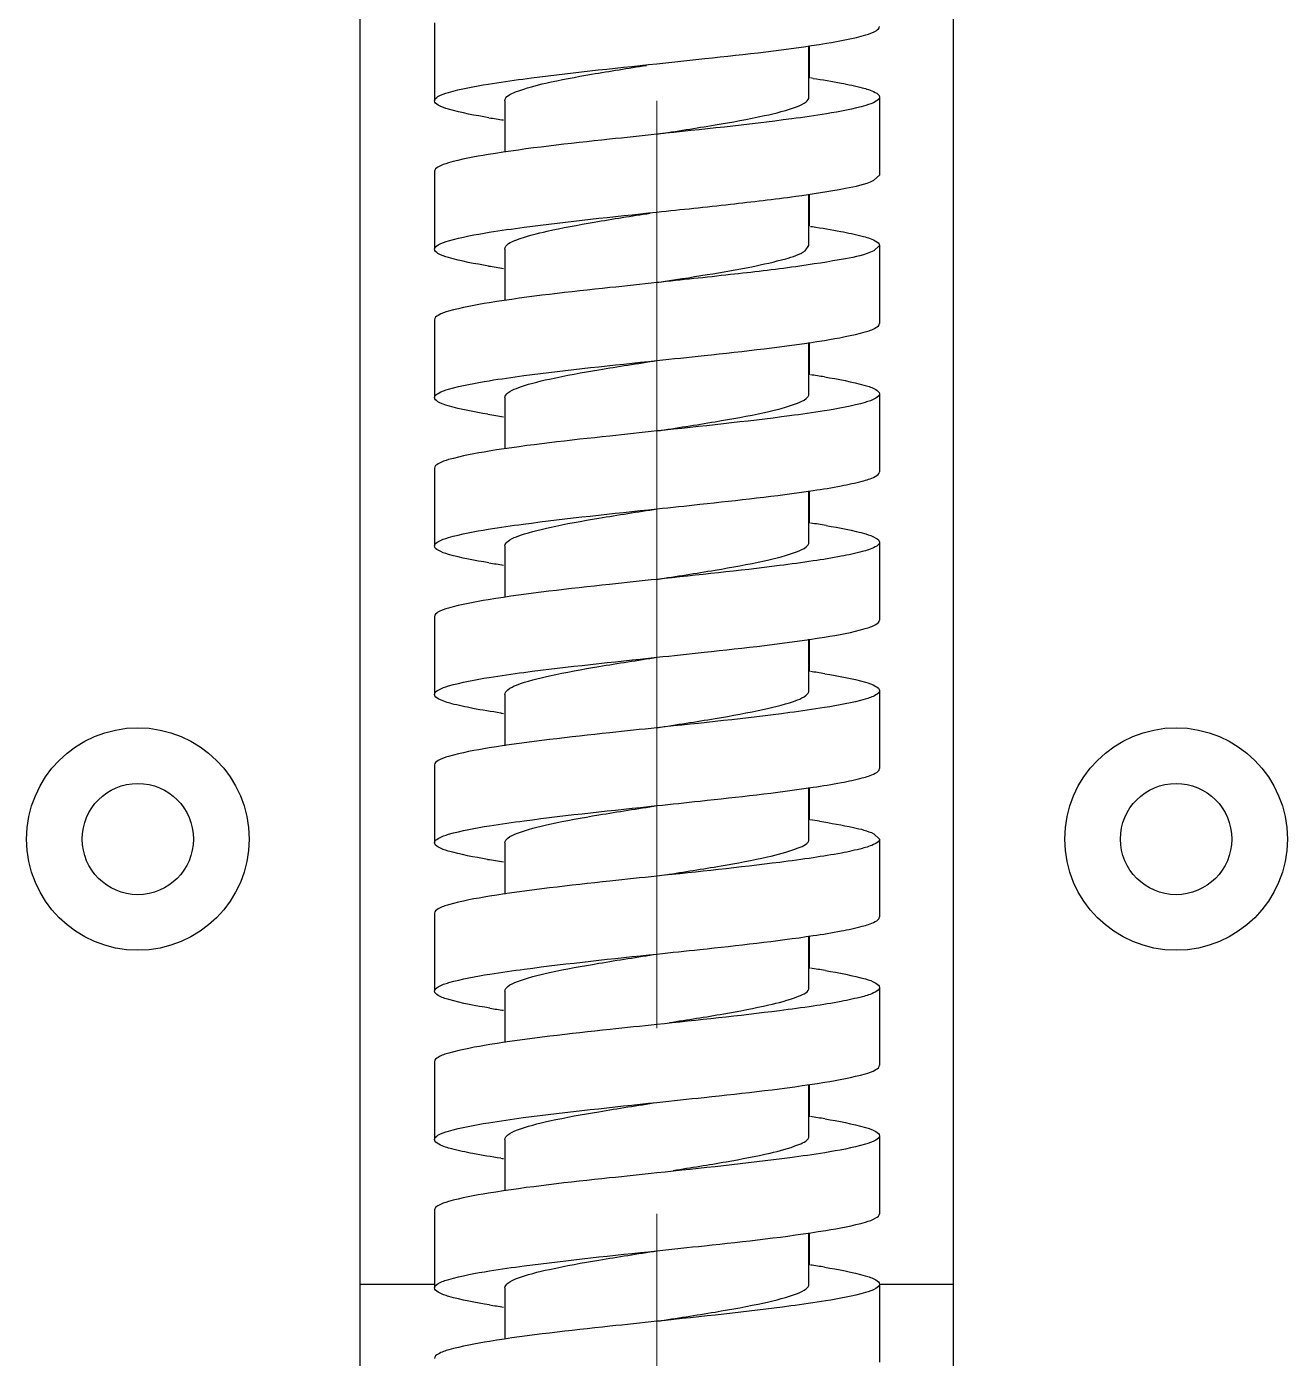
# Model space of a CAD drawing. Header units: inches. Extents: x -8900 to -5053, y -1814 to -15.
# Drawn here: x -8554.33 to -8537.33, y -674.56 to -656.61 of the extents above; entities that cross this region are included whole.
import ezdxf

# ---------------------------------------------------------------- set-up
doc = ezdxf.new("R2010")
doc.units = ezdxf.units.IN
doc.header["$LTSCALE"] = 2
doc.header["$MEASUREMENT"] = 0
doc.linetypes.add('CENTER', pattern=[2, 1.25, -0.25, 0.25, -0.25])
doc.layers.add('02___PRT_ALL_AXES', color=7, linetype='Continuous')
doc.layers.add('duong tam', color=1, linetype='CENTER', lineweight=20)

msp = doc.modelspace()

# ---------------------------------------------------------------- linework, layer by layer
at = {"color": 7, "linetype": 'Continuous', "lineweight": 30}
for p, q in [((-8549.834, -697.562), (-8549.834, -595.004)), ((-8541.834, -697.562), (-8541.834, -595.004))]:
    msp.add_line(p, q, dxfattribs=at)
at = {"color": 7, "linetype": 'Continuous'}
for p, q in [((-8543.784, -657.562), (-8543.784, -656.87)), ((-8543.778, -657.305), (-8543.778, -656.869)), ((-8547.884, -657.612), (-8547.884, -658.304)), ((-8542.909, -658.683), (-8542.834, -658.612)), ((-8543.784, -659.562), (-8543.784, -658.871)), ((-8543.778, -659.303), (-8543.778, -658.87)), ((-8543.764, -659.304), (-8543.738, -659.308)), ((-8547.884, -659.612), (-8547.884, -660.304)), ((-8543.835, -659.633), (-8543.784, -659.562)), ((-8542.834, -659.562), (-8542.909, -659.633)), ((-8543.784, -661.562), (-8543.784, -660.87)), ((-8543.778, -661.305), (-8543.778, -660.869)), ((-8547.884, -661.612), (-8547.884, -662.304)), ((-8543.784, -663.562), (-8543.784, -662.87)), ((-8543.778, -663.305), (-8543.778, -662.869)), ((-8547.884, -663.612), (-8547.884, -664.304)), ((-8543.784, -665.562), (-8543.784, -664.87)), ((-8543.778, -665.305), (-8543.778, -664.869)), ((-8547.884, -665.612), (-8547.884, -666.304)), ((-8543.784, -667.562), (-8543.784, -666.869)), ((-8543.778, -667.304), (-8543.778, -666.869)), ((-8542.909, -667.491), (-8542.834, -667.562)), ((-8547.884, -667.612), (-8547.884, -668.304)), ((-8543.784, -669.562), (-8543.784, -668.87)), ((-8543.778, -669.305), (-8543.778, -668.869)), ((-8547.884, -669.612), (-8547.884, -670.304)), ((-8543.784, -671.562), (-8543.784, -670.87)), ((-8543.778, -671.305), (-8543.778, -670.869)), ((-8547.884, -671.612), (-8547.884, -672.304)), ((-8543.784, -673.562), (-8543.784, -672.87)), ((-8543.778, -673.305), (-8543.778, -672.869)), ((-8549.834, -673.562), (-8548.834, -673.562)), ((-8547.884, -673.612), (-8547.884, -674.304)), ((-8542.834, -673.562), (-8541.834, -673.562))]:
    msp.add_line(p, q, dxfattribs=at)
for centre, radius, start, end in [((-8546.026, -672.742), 15.603, 81.5332, 81.6626), ((-8545.986, -644.742), 13.267, 260.8361, 261.6945), ((-8546, -646.837), 13.171, 260.8042, 261.6941), ((-8545.7, -674.553), 13.389, 80.8771, 81.694), ((-8546.018, -648.954), 13.052, 260.7606, 261.6977), ((-8545.647, -676.207), 13.04, 80.7556, 81.6978), ((-8545.991, -650.776), 13.232, 260.8244, 261.6947), ((-8545.69, -678.487), 13.323, 80.855, 81.6939), ((-8545.645, -650.457), 15.577, 261.5291, 261.659), ((-8545.85, -681.551), 14.398, 81.1837, 81.6968), ((-8546.033, -655.052), 12.953, 260.7257, 261.6988), ((-8545.671, -682.363), 13.198, 80.8101, 81.6966), ((-8545.957, -656.553), 13.459, 260.8998, 261.6938), ((-8545.681, -684.43), 13.265, 80.836, 81.6939), ((-8545.643, -656.444), 15.591, 261.5319, 261.6607), ((-8545.692, -686.502), 13.338, 80.86, 81.6942), ((-8545.972, -660.649), 13.361, 260.8674, 261.6941)]:
    msp.add_arc(centre, radius, start, end, dxfattribs=at)
for points, knots in [([(-8543.546, -656.836), (-8543.369, -656.807), (-8543.134, -656.762), (-8542.905, -656.69), (-8542.834, -656.636), (-8542.834, -656.612)], [0, 0, 0, 0, 0.709677, 0.90463, 1, 1, 1, 1]), ([(-8545.834, -657.112), (-8545.619, -657.089), (-8544.855, -657.007), (-8544.091, -656.925), (-8543.546, -656.836)], [0, 0, 0, 0, 0.281522, 1, 1, 1, 1]), ([(-8548.111, -657.386), (-8547.955, -657.361), (-8547.197, -657.254), (-8546.436, -657.176), (-8545.834, -657.112)], [0, 0, 0, 0, 0.207154, 1, 1, 1, 1]), ([(-8547.884, -657.612), (-8547.884, -657.55), (-8547.638, -657.447), (-8547.284, -657.357), (-8546.67, -657.242), (-8546.223, -657.173), (-8545.976, -657.134)], [0, 0, 0, 0, 0.093555, 0.307384, 0.62329, 1, 1, 1, 1]), ([(-8543.729, -657.31), (-8543.602, -657.328), (-8543.382, -657.363), (-8543.095, -657.426), (-8542.928, -657.473), (-8542.834, -657.533), (-8542.834, -657.562)], [0, 0, 0, 0, 0.407108, 0.713113, 0.908831, 1, 1, 1, 1]), ([(-8548.834, -657.612), (-8548.834, -657.588), (-8548.761, -657.533), (-8548.529, -657.461), (-8548.291, -657.416), (-8548.111, -657.386)], [0, 0, 0, 0, 0.095089, 0.290067, 1, 1, 1, 1]), ([(-8548.099, -657.84), (-8548.282, -657.81), (-8548.523, -657.764), (-8548.76, -657.691), (-8548.834, -657.637), (-8548.834, -657.612)], [0, 0, 0, 0, 0.710206, 0.905238, 1, 1, 1, 1]), ([(-8545.834, -658.062), (-8545.572, -658.021), (-8545.087, -657.946), (-8544.455, -657.834), (-8544.038, -657.73), (-8543.837, -657.645), (-8543.784, -657.587), (-8543.784, -657.562)], [0, 0, 0, 0, 0.371389, 0.687756, 0.903575, 0.965468, 1, 1, 1, 1]), ([(-8542.834, -657.562), (-8542.834, -657.586), (-8542.905, -657.64), (-8543.134, -657.712), (-8543.369, -657.757), (-8543.546, -657.786)], [0, 0, 0, 0, 0.09537, 0.290323, 1, 1, 1, 1]), ([(-8543.546, -657.786), (-8543.703, -657.812), (-8544.464, -657.92), (-8545.228, -657.998), (-8545.834, -658.062)], [0, 0, 0, 0, 0.20662, 1, 1, 1, 1]), ([(-8545.834, -658.062), (-8546.047, -658.085), (-8546.807, -658.166), (-8547.568, -658.248), (-8548.111, -658.336)], [0, 0, 0, 0, 0.281136, 1, 1, 1, 1]), ([(-8548.111, -658.336), (-8548.291, -658.366), (-8548.529, -658.411), (-8548.761, -658.483), (-8548.834, -658.538), (-8548.834, -658.562)], [0, 0, 0, 0, 0.709933, 0.904911, 1, 1, 1, 1]), ([(-8545.834, -659.112), (-8545.503, -659.077), (-8544.88, -659.01), (-8544.03, -658.913), (-8543.387, -658.811), (-8543.029, -658.741), (-8542.909, -658.683)], [0, 0, 0, 0, 0.336684, 0.63602, 0.865132, 1, 1, 1, 1]), ([(-8548.095, -659.384), (-8547.939, -659.359), (-8547.187, -659.253), (-8546.432, -659.175), (-8545.834, -659.112)], [0, 0, 0, 0, 0.20803, 1, 1, 1, 1]), ([(-8547.884, -659.612), (-8547.884, -659.548), (-8547.629, -659.444), (-8547.266, -659.353), (-8546.635, -659.236), (-8546.177, -659.165), (-8545.924, -659.126)], [0, 0, 0, 0, 0.093599, 0.308359, 0.624776, 1, 1, 1, 1]), ([(-8548.834, -659.612), (-8548.833, -659.587), (-8548.759, -659.532), (-8548.522, -659.459), (-8548.279, -659.414), (-8548.095, -659.384)], [0, 0, 0, 0, 0.094776, 0.289885, 1, 1, 1, 1]), ([(-8543.738, -659.308), (-8543.61, -659.327), (-8543.387, -659.362), (-8543.097, -659.426), (-8542.93, -659.473), (-8542.833, -659.533), (-8542.834, -659.562)], [0, 0, 0, 0, 0.407112, 0.713212, 0.909004, 1, 1, 1, 1]), ([(-8548.105, -659.839), (-8548.287, -659.809), (-8548.526, -659.764), (-8548.761, -659.691), (-8548.834, -659.636), (-8548.834, -659.612)], [0, 0, 0, 0, 0.710233, 0.905177, 1, 1, 1, 1]), ([(-8542.909, -659.633), (-8543.029, -659.691), (-8543.387, -659.761), (-8544.03, -659.863), (-8544.88, -659.96), (-8545.503, -660.027), (-8545.834, -660.062)], [0, 0, 0, 0, 0.134868, 0.36398, 0.663316, 1, 1, 1, 1]), ([(-8545.834, -660.062), (-8545.608, -660.027), (-8545.181, -659.96), (-8544.599, -659.862), (-8544.159, -659.761), (-8543.913, -659.688), (-8543.835, -659.633)], [0, 0, 0, 0, 0.334408, 0.632256, 0.861547, 1, 1, 1, 1]), ([(-8545.834, -660.062), (-8546.045, -660.085), (-8546.8, -660.165), (-8547.556, -660.247), (-8548.095, -660.334)], [0, 0, 0, 0, 0.280499, 1, 1, 1, 1]), ([(-8548.095, -660.334), (-8548.279, -660.364), (-8548.522, -660.409), (-8548.759, -660.482), (-8548.833, -660.537), (-8548.834, -660.562)], [0, 0, 0, 0, 0.710115, 0.905224, 1, 1, 1, 1]), ([(-8543.576, -660.841), (-8543.391, -660.811), (-8543.147, -660.765), (-8542.908, -660.692), (-8542.834, -660.637), (-8542.834, -660.612)], [0, 0, 0, 0, 0.71054, 0.905562, 1, 1, 1, 1]), ([(-8545.834, -661.112), (-8545.622, -661.09), (-8544.869, -661.009), (-8544.115, -660.928), (-8543.576, -660.841)], [0, 0, 0, 0, 0.280337, 1, 1, 1, 1]), ([(-8548.097, -661.384), (-8547.941, -661.359), (-8547.188, -661.253), (-8546.432, -661.176), (-8545.834, -661.112)], [0, 0, 0, 0, 0.20792, 1, 1, 1, 1]), ([(-8547.884, -661.612), (-8547.884, -661.587), (-8547.83, -661.529), (-8547.629, -661.444), (-8547.212, -661.34), (-8546.581, -661.228), (-8546.095, -661.153), (-8545.834, -661.112)], [0, 0, 0, 0, 0.034522, 0.096418, 0.312229, 0.628601, 1, 1, 1, 1]), ([(-8548.834, -661.612), (-8548.834, -661.587), (-8548.759, -661.533), (-8548.523, -661.46), (-8548.281, -661.414), (-8548.097, -661.384)], [0, 0, 0, 0, 0.094724, 0.289764, 1, 1, 1, 1]), ([(-8543.577, -661.333), (-8543.392, -661.363), (-8543.147, -661.409), (-8542.909, -661.482), (-8542.834, -661.537), (-8542.834, -661.562)], [0, 0, 0, 0, 0.710182, 0.905335, 1, 1, 1, 1]), ([(-8548.114, -661.837), (-8548.293, -661.808), (-8548.53, -661.763), (-8548.761, -661.69), (-8548.834, -661.636), (-8548.834, -661.612)], [0, 0, 0, 0, 0.709866, 0.904834, 1, 1, 1, 1]), ([(-8545.834, -662.062), (-8545.572, -662.021), (-8545.087, -661.946), (-8544.455, -661.834), (-8544.038, -661.73), (-8543.837, -661.645), (-8543.784, -661.587), (-8543.784, -661.562)], [0, 0, 0, 0, 0.371394, 0.687762, 0.903575, 0.965479, 1, 1, 1, 1]), ([(-8542.834, -661.562), (-8542.834, -661.587), (-8542.908, -661.642), (-8543.147, -661.715), (-8543.391, -661.761), (-8543.576, -661.791)], [0, 0, 0, 0, 0.094438, 0.28946, 1, 1, 1, 1]), ([(-8543.576, -661.791), (-8543.732, -661.816), (-8544.483, -661.921), (-8545.237, -661.999), (-8545.834, -662.062)], [0, 0, 0, 0, 0.208248, 1, 1, 1, 1]), ([(-8545.834, -662.062), (-8546.046, -662.085), (-8546.801, -662.166), (-8547.557, -662.247), (-8548.097, -662.334)], [0, 0, 0, 0, 0.280583, 1, 1, 1, 1]), ([(-8548.097, -662.334), (-8548.281, -662.364), (-8548.523, -662.41), (-8548.759, -662.483), (-8548.834, -662.537), (-8548.834, -662.562)], [0, 0, 0, 0, 0.710236, 0.905276, 1, 1, 1, 1]), ([(-8543.728, -662.864), (-8543.601, -662.846), (-8543.382, -662.811), (-8543.094, -662.748), (-8542.928, -662.701), (-8542.834, -662.641), (-8542.834, -662.612)], [0, 0, 0, 0, 0.407121, 0.713115, 0.908823, 1, 1, 1, 1]), ([(-8545.834, -663.112), (-8545.64, -663.092), (-8544.938, -663.016), (-8544.235, -662.94), (-8543.728, -662.864)], [0, 0, 0, 0, 0.274863, 1, 1, 1, 1]), ([(-8548.108, -663.386), (-8547.952, -663.36), (-8547.195, -663.254), (-8546.435, -663.176), (-8545.834, -663.112)], [0, 0, 0, 0, 0.207325, 1, 1, 1, 1]), ([(-8547.884, -663.612), (-8547.883, -663.587), (-8547.83, -663.529), (-8547.629, -663.444), (-8547.212, -663.34), (-8546.581, -663.228), (-8546.095, -663.153), (-8545.834, -663.112)], [0, 0, 0, 0, 0.03452, 0.096424, 0.312235, 0.628604, 1, 1, 1, 1]), ([(-8548.834, -663.612), (-8548.834, -663.587), (-8548.761, -663.533), (-8548.527, -663.461), (-8548.289, -663.415), (-8548.108, -663.386)], [0, 0, 0, 0, 0.094999, 0.289984, 1, 1, 1, 1]), ([(-8543.552, -663.337), (-8543.373, -663.366), (-8543.137, -663.411), (-8542.906, -663.484), (-8542.834, -663.538), (-8542.834, -663.562)], [0, 0, 0, 0, 0.70982, 0.904797, 1, 1, 1, 1]), ([(-8545.834, -664.062), (-8545.572, -664.021), (-8545.087, -663.946), (-8544.455, -663.834), (-8544.038, -663.73), (-8543.837, -663.645), (-8543.784, -663.587), (-8543.784, -663.562)], [0, 0, 0, 0, 0.371398, 0.687768, 0.903579, 0.965479, 1, 1, 1, 1]), ([(-8542.834, -663.562), (-8542.834, -663.591), (-8542.928, -663.651), (-8543.094, -663.698), (-8543.382, -663.761), (-8543.601, -663.796), (-8543.728, -663.814)], [0, 0, 0, 0, 0.091177, 0.286885, 0.592879, 1, 1, 1, 1]), ([(-8548.101, -663.839), (-8548.284, -663.81), (-8548.524, -663.764), (-8548.76, -663.691), (-8548.834, -663.637), (-8548.834, -663.612)], [0, 0, 0, 0, 0.710146, 0.90517, 1, 1, 1, 1]), ([(-8543.728, -663.814), (-8543.879, -663.837), (-8544.579, -663.931), (-8545.282, -664.004), (-8545.834, -664.062)], [0, 0, 0, 0, 0.215499, 1, 1, 1, 1]), ([(-8545.834, -664.062), (-8546.047, -664.085), (-8546.806, -664.166), (-8547.566, -664.248), (-8548.108, -664.336)], [0, 0, 0, 0, 0.281013, 1, 1, 1, 1]), ([(-8548.108, -664.336), (-8548.289, -664.365), (-8548.527, -664.411), (-8548.761, -664.483), (-8548.834, -664.537), (-8548.834, -664.562)], [0, 0, 0, 0, 0.710016, 0.905001, 1, 1, 1, 1]), ([(-8543.573, -664.84), (-8543.389, -664.811), (-8543.146, -664.765), (-8542.908, -664.692), (-8542.834, -664.637), (-8542.834, -664.612)], [0, 0, 0, 0, 0.710072, 0.90521, 1, 1, 1, 1]), ([(-8545.834, -665.112), (-8545.622, -665.09), (-8544.867, -665.009), (-8544.112, -664.927), (-8543.573, -664.84)], [0, 0, 0, 0, 0.280471, 1, 1, 1, 1]), ([(-8548.098, -665.384), (-8547.942, -665.359), (-8547.189, -665.253), (-8546.432, -665.176), (-8545.834, -665.112)], [0, 0, 0, 0, 0.207911, 1, 1, 1, 1]), ([(-8547.884, -665.612), (-8547.883, -665.587), (-8547.83, -665.529), (-8547.629, -665.444), (-8547.212, -665.34), (-8546.581, -665.228), (-8546.095, -665.153), (-8545.834, -665.112)], [0, 0, 0, 0, 0.034522, 0.096426, 0.31224, 0.628607, 1, 1, 1, 1]), ([(-8548.834, -665.612), (-8548.834, -665.587), (-8548.76, -665.533), (-8548.523, -665.46), (-8548.281, -665.414), (-8548.098, -665.384)], [0, 0, 0, 0, 0.094666, 0.289668, 1, 1, 1, 1]), ([(-8543.572, -665.334), (-8543.388, -665.364), (-8543.145, -665.409), (-8542.908, -665.482), (-8542.834, -665.537), (-8542.834, -665.562)], [0, 0, 0, 0, 0.7105, 0.905482, 1, 1, 1, 1]), ([(-8545.834, -666.062), (-8545.572, -666.021), (-8545.087, -665.946), (-8544.455, -665.834), (-8544.038, -665.73), (-8543.837, -665.645), (-8543.784, -665.587), (-8543.784, -665.562)], [0, 0, 0, 0, 0.3714, 0.687774, 0.903585, 0.965476, 1, 1, 1, 1]), ([(-8542.834, -665.562), (-8542.834, -665.587), (-8542.908, -665.642), (-8543.146, -665.715), (-8543.389, -665.761), (-8543.573, -665.79)], [0, 0, 0, 0, 0.09479, 0.289928, 1, 1, 1, 1]), ([(-8547.939, -665.864), (-8548.066, -665.845), (-8548.286, -665.811), (-8548.573, -665.748), (-8548.739, -665.701), (-8548.833, -665.641), (-8548.834, -665.612)], [0, 0, 0, 0, 0.40707, 0.713033, 0.908753, 1, 1, 1, 1]), ([(-8543.573, -665.79), (-8543.729, -665.816), (-8544.48, -665.921), (-8545.236, -665.999), (-8545.834, -666.062)], [0, 0, 0, 0, 0.208071, 1, 1, 1, 1]), ([(-8545.834, -666.062), (-8546.046, -666.085), (-8546.801, -666.166), (-8547.558, -666.247), (-8548.098, -666.334)], [0, 0, 0, 0, 0.280581, 1, 1, 1, 1]), ([(-8548.098, -666.334), (-8548.281, -666.364), (-8548.523, -666.41), (-8548.76, -666.483), (-8548.834, -666.537), (-8548.834, -666.562)], [0, 0, 0, 0, 0.710332, 0.905334, 1, 1, 1, 1]), ([(-8543.726, -666.864), (-8543.6, -666.845), (-8543.38, -666.811), (-8543.094, -666.748), (-8542.928, -666.701), (-8542.834, -666.641), (-8542.834, -666.612)], [0, 0, 0, 0, 0.406967, 0.712952, 0.908705, 1, 1, 1, 1]), ([(-8545.834, -667.112), (-8545.64, -667.092), (-8544.937, -667.016), (-8544.234, -666.94), (-8543.726, -666.864)], [0, 0, 0, 0, 0.274932, 1, 1, 1, 1]), ([(-8548.094, -667.384), (-8547.938, -667.359), (-8547.186, -667.253), (-8546.431, -667.175), (-8545.834, -667.112)], [0, 0, 0, 0, 0.208086, 1, 1, 1, 1]), ([(-8547.884, -667.612), (-8547.883, -667.587), (-8547.83, -667.529), (-8547.629, -667.444), (-8547.212, -667.34), (-8546.581, -667.228), (-8546.095, -667.153), (-8545.834, -667.112)], [0, 0, 0, 0, 0.034528, 0.096426, 0.312243, 0.62861, 1, 1, 1, 1]), ([(-8543.643, -667.323), (-8543.489, -667.346), (-8543.243, -667.391), (-8542.995, -667.449), (-8542.909, -667.491)], [0, 0, 0, 0, 0.618336, 1, 1, 1, 1]), ([(-8548.834, -667.612), (-8548.834, -667.587), (-8548.759, -667.532), (-8548.522, -667.459), (-8548.278, -667.413), (-8548.094, -667.384)], [0, 0, 0, 0, 0.094643, 0.289703, 1, 1, 1, 1]), ([(-8548.12, -667.836), (-8548.298, -667.807), (-8548.533, -667.762), (-8548.762, -667.69), (-8548.834, -667.636), (-8548.834, -667.612)], [0, 0, 0, 0, 0.709702, 0.904643, 1, 1, 1, 1]), ([(-8545.717, -668.044), (-8545.467, -668.005), (-8545.015, -667.935), (-8544.392, -667.819), (-8544.034, -667.729), (-8543.784, -667.625), (-8543.784, -667.562)], [0, 0, 0, 0, 0.37594, 0.692086, 0.906403, 1, 1, 1, 1]), ([(-8542.834, -667.562), (-8542.834, -667.591), (-8542.928, -667.651), (-8543.094, -667.698), (-8543.38, -667.761), (-8543.6, -667.795), (-8543.726, -667.814)], [0, 0, 0, 0, 0.091295, 0.287048, 0.593033, 1, 1, 1, 1]), ([(-8543.726, -667.814), (-8543.877, -667.837), (-8544.578, -667.931), (-8545.282, -668.003), (-8545.834, -668.062)], [0, 0, 0, 0, 0.215405, 1, 1, 1, 1]), ([(-8545.834, -668.062), (-8546.045, -668.084), (-8546.8, -668.165), (-8547.555, -668.247), (-8548.094, -668.334)], [0, 0, 0, 0, 0.28046, 1, 1, 1, 1]), ([(-8548.094, -668.334), (-8548.278, -668.363), (-8548.522, -668.409), (-8548.759, -668.482), (-8548.834, -668.537), (-8548.834, -668.562)], [0, 0, 0, 0, 0.710297, 0.905357, 1, 1, 1, 1]), ([(-8543.727, -668.864), (-8543.601, -668.845), (-8543.381, -668.811), (-8543.094, -668.748), (-8542.928, -668.701), (-8542.834, -668.641), (-8542.834, -668.612)], [0, 0, 0, 0, 0.407141, 0.713122, 0.90881, 1, 1, 1, 1]), ([(-8545.834, -669.112), (-8545.64, -669.092), (-8544.938, -669.016), (-8544.234, -668.94), (-8543.727, -668.864)], [0, 0, 0, 0, 0.274883, 1, 1, 1, 1]), ([(-8548.089, -669.383), (-8547.933, -669.358), (-8547.183, -669.253), (-8546.43, -669.175), (-8545.834, -669.112)], [0, 0, 0, 0, 0.208352, 1, 1, 1, 1]), ([(-8547.884, -669.612), (-8547.883, -669.587), (-8547.83, -669.529), (-8547.629, -669.444), (-8547.212, -669.34), (-8546.581, -669.228), (-8546.095, -669.153), (-8545.834, -669.112)], [0, 0, 0, 0, 0.034536, 0.096424, 0.312244, 0.628612, 1, 1, 1, 1]), ([(-8543.563, -669.335), (-8543.381, -669.365), (-8543.142, -669.41), (-8542.907, -669.483), (-8542.834, -669.537), (-8542.834, -669.562)], [0, 0, 0, 0, 0.710069, 0.905092, 1, 1, 1, 1]), ([(-8548.834, -669.612), (-8548.834, -669.587), (-8548.758, -669.532), (-8548.519, -669.459), (-8548.274, -669.413), (-8548.089, -669.383)], [0, 0, 0, 0, 0.094408, 0.289463, 1, 1, 1, 1]), ([(-8548.086, -669.842), (-8548.272, -669.812), (-8548.518, -669.766), (-8548.758, -669.692), (-8548.833, -669.637), (-8548.834, -669.612)], [0, 0, 0, 0, 0.710308, 0.905479, 1, 1, 1, 1]), ([(-8545.665, -670.036), (-8545.421, -669.998), (-8544.98, -669.929), (-8544.374, -669.815), (-8544.024, -669.726), (-8543.783, -669.623), (-8543.784, -669.562)], [0, 0, 0, 0, 0.377433, 0.693083, 0.906456, 1, 1, 1, 1]), ([(-8542.834, -669.562), (-8542.834, -669.591), (-8542.928, -669.651), (-8543.094, -669.698), (-8543.381, -669.761), (-8543.601, -669.795), (-8543.727, -669.814)], [0, 0, 0, 0, 0.09119, 0.286878, 0.592859, 1, 1, 1, 1]), ([(-8543.727, -669.814), (-8543.878, -669.837), (-8544.579, -669.931), (-8545.282, -670.004), (-8545.834, -670.062)], [0, 0, 0, 0, 0.215464, 1, 1, 1, 1]), ([(-8545.834, -670.062), (-8546.045, -670.084), (-8546.797, -670.165), (-8547.551, -670.246), (-8548.089, -670.333)], [0, 0, 0, 0, 0.280255, 1, 1, 1, 1]), ([(-8548.089, -670.333), (-8548.274, -670.363), (-8548.519, -670.409), (-8548.758, -670.482), (-8548.834, -670.537), (-8548.834, -670.562)], [0, 0, 0, 0, 0.710537, 0.905592, 1, 1, 1, 1]), ([(-8543.571, -670.84), (-8543.387, -670.81), (-8543.145, -670.765), (-8542.908, -670.692), (-8542.834, -670.637), (-8542.834, -670.612)], [0, 0, 0, 0, 0.710054, 0.905177, 1, 1, 1, 1]), ([(-8545.834, -671.112), (-8545.622, -671.09), (-8544.867, -671.009), (-8544.111, -670.927), (-8543.571, -670.84)], [0, 0, 0, 0, 0.280529, 1, 1, 1, 1]), ([(-8548.107, -671.386), (-8547.951, -671.36), (-8547.195, -671.254), (-8546.435, -671.176), (-8545.834, -671.112)], [0, 0, 0, 0, 0.207379, 1, 1, 1, 1]), ([(-8547.884, -671.612), (-8547.884, -671.587), (-8547.83, -671.529), (-8547.629, -671.444), (-8547.212, -671.34), (-8546.581, -671.228), (-8546.095, -671.153), (-8545.834, -671.112)], [0, 0, 0, 0, 0.034545, 0.09642, 0.312244, 0.628613, 1, 1, 1, 1]), ([(-8548.834, -671.612), (-8548.834, -671.588), (-8548.761, -671.533), (-8548.527, -671.461), (-8548.289, -671.415), (-8548.107, -671.386)], [0, 0, 0, 0, 0.094968, 0.289945, 1, 1, 1, 1]), ([(-8543.568, -671.334), (-8543.385, -671.364), (-8543.143, -671.41), (-8542.907, -671.483), (-8542.834, -671.537), (-8542.834, -671.562)], [0, 0, 0, 0, 0.710413, 0.905375, 1, 1, 1, 1]), ([(-8547.939, -671.864), (-8548.066, -671.846), (-8548.285, -671.811), (-8548.573, -671.748), (-8548.739, -671.701), (-8548.834, -671.641), (-8548.834, -671.612)], [0, 0, 0, 0, 0.407103, 0.713089, 0.908801, 1, 1, 1, 1]), ([(-8545.614, -672.028), (-8545.375, -671.991), (-8544.945, -671.923), (-8544.356, -671.811), (-8544.015, -671.724), (-8543.783, -671.622), (-8543.784, -671.562)], [0, 0, 0, 0, 0.378838, 0.693976, 0.906454, 1, 1, 1, 1]), ([(-8542.834, -671.562), (-8542.834, -671.587), (-8542.908, -671.642), (-8543.145, -671.715), (-8543.387, -671.76), (-8543.571, -671.79)], [0, 0, 0, 0, 0.094823, 0.289946, 1, 1, 1, 1]), ([(-8543.571, -671.79), (-8543.727, -671.815), (-8544.48, -671.921), (-8545.235, -671.999), (-8545.834, -672.062)], [0, 0, 0, 0, 0.207993, 1, 1, 1, 1]), ([(-8545.834, -672.062), (-8546.047, -672.085), (-8546.806, -672.166), (-8547.566, -672.248), (-8548.107, -672.336)], [0, 0, 0, 0, 0.28097, 1, 1, 1, 1]), ([(-8548.107, -672.336), (-8548.289, -672.365), (-8548.527, -672.411), (-8548.761, -672.483), (-8548.834, -672.538), (-8548.834, -672.562)], [0, 0, 0, 0, 0.710055, 0.905032, 1, 1, 1, 1]), ([(-8543.558, -672.838), (-8543.377, -672.809), (-8543.139, -672.763), (-8542.906, -672.691), (-8542.834, -672.636), (-8542.834, -672.612)], [0, 0, 0, 0, 0.710119, 0.905054, 1, 1, 1, 1]), ([(-8545.834, -673.112), (-8545.62, -673.089), (-8544.861, -673.008), (-8544.1, -672.926), (-8543.558, -672.838)], [0, 0, 0, 0, 0.281035, 1, 1, 1, 1]), ([(-8548.092, -673.383), (-8547.936, -673.358), (-8547.185, -673.253), (-8546.431, -673.175), (-8545.834, -673.112)], [0, 0, 0, 0, 0.208182, 1, 1, 1, 1]), ([(-8547.884, -673.612), (-8547.884, -673.587), (-8547.83, -673.529), (-8547.629, -673.444), (-8547.212, -673.34), (-8546.581, -673.228), (-8546.095, -673.153), (-8545.834, -673.112)], [0, 0, 0, 0, 0.034553, 0.096415, 0.312241, 0.628613, 1, 1, 1, 1]), ([(-8548.834, -673.612), (-8548.833, -673.587), (-8548.759, -673.532), (-8548.521, -673.459), (-8548.277, -673.413), (-8548.092, -673.383)], [0, 0, 0, 0, 0.094724, 0.28987, 1, 1, 1, 1]), ([(-8543.573, -673.334), (-8543.389, -673.363), (-8543.146, -673.409), (-8542.908, -673.482), (-8542.834, -673.537), (-8542.834, -673.562)], [0, 0, 0, 0, 0.710171, 0.905276, 1, 1, 1, 1]), ([(-8548.092, -673.841), (-8548.277, -673.811), (-8548.521, -673.765), (-8548.759, -673.692), (-8548.834, -673.637), (-8548.834, -673.612)], [0, 0, 0, 0, 0.710529, 0.905535, 1, 1, 1, 1]), ([(-8545.834, -674.062), (-8545.572, -674.021), (-8545.087, -673.946), (-8544.455, -673.834), (-8544.038, -673.73), (-8543.837, -673.645), (-8543.784, -673.587), (-8543.784, -673.562)], [0, 0, 0, 0, 0.371394, 0.687777, 0.903603, 0.965447, 1, 1, 1, 1]), ([(-8542.834, -673.562), (-8542.834, -673.586), (-8542.906, -673.641), (-8543.139, -673.713), (-8543.377, -673.759), (-8543.558, -673.788)], [0, 0, 0, 0, 0.094946, 0.289881, 1, 1, 1, 1]), ([(-8543.558, -673.788), (-8543.715, -673.813), (-8544.471, -673.92), (-8545.231, -673.998), (-8545.834, -674.062)], [0, 0, 0, 0, 0.207307, 1, 1, 1, 1]), ([(-8545.834, -674.062), (-8546.045, -674.084), (-8546.799, -674.165), (-8547.554, -674.247), (-8548.092, -674.333)], [0, 0, 0, 0, 0.280388, 1, 1, 1, 1]), ([(-8548.092, -674.333), (-8548.277, -674.363), (-8548.521, -674.409), (-8548.759, -674.482), (-8548.833, -674.537), (-8548.834, -674.562)], [0, 0, 0, 0, 0.71013, 0.905276, 1, 1, 1, 1])]:
    msp.add_open_spline(points, degree=3, knots=knots, dxfattribs=at)
at = {"layer": '02___PRT_ALL_AXES', "color": 7, "linetype": 'Continuous'}
for p, q in [((-8548.834, -656.562), (-8548.834, -657.612)), ((-8542.834, -657.562), (-8542.834, -658.612)), ((-8548.834, -658.562), (-8548.834, -659.612)), ((-8542.834, -659.562), (-8542.834, -660.612)), ((-8548.834, -660.562), (-8548.834, -661.612)), ((-8542.834, -661.562), (-8542.834, -662.612)), ((-8548.834, -662.562), (-8548.834, -663.612)), ((-8542.834, -663.562), (-8542.834, -664.612)), ((-8548.834, -664.562), (-8548.834, -665.612)), ((-8542.834, -665.562), (-8542.834, -666.612)), ((-8548.834, -666.562), (-8548.834, -667.612)), ((-8542.834, -667.562), (-8542.834, -668.612)), ((-8548.834, -668.562), (-8548.834, -669.612)), ((-8542.834, -669.562), (-8542.834, -670.612)), ((-8548.834, -670.562), (-8548.834, -671.612)), ((-8542.834, -671.562), (-8542.834, -672.612)), ((-8548.834, -672.562), (-8548.834, -673.612)), ((-8542.834, -673.562), (-8542.834, -674.612))]:
    msp.add_line(p, q, dxfattribs=at)
for centre, radius in [((-8552.834, -667.562), 1.5), ((-8538.834, -667.562), 1.5), ((-8552.834, -667.562), 0.75), ((-8538.834, -667.562), 0.75)]:
    msp.add_circle(centre, radius, dxfattribs=at)
at = {"layer": 'duong tam', "ltscale": 5}
msp.add_line((-8545.834, -690.112), (-8545.834, -577.204), dxfattribs=at)

doc.saveas('drawing.dxf')
